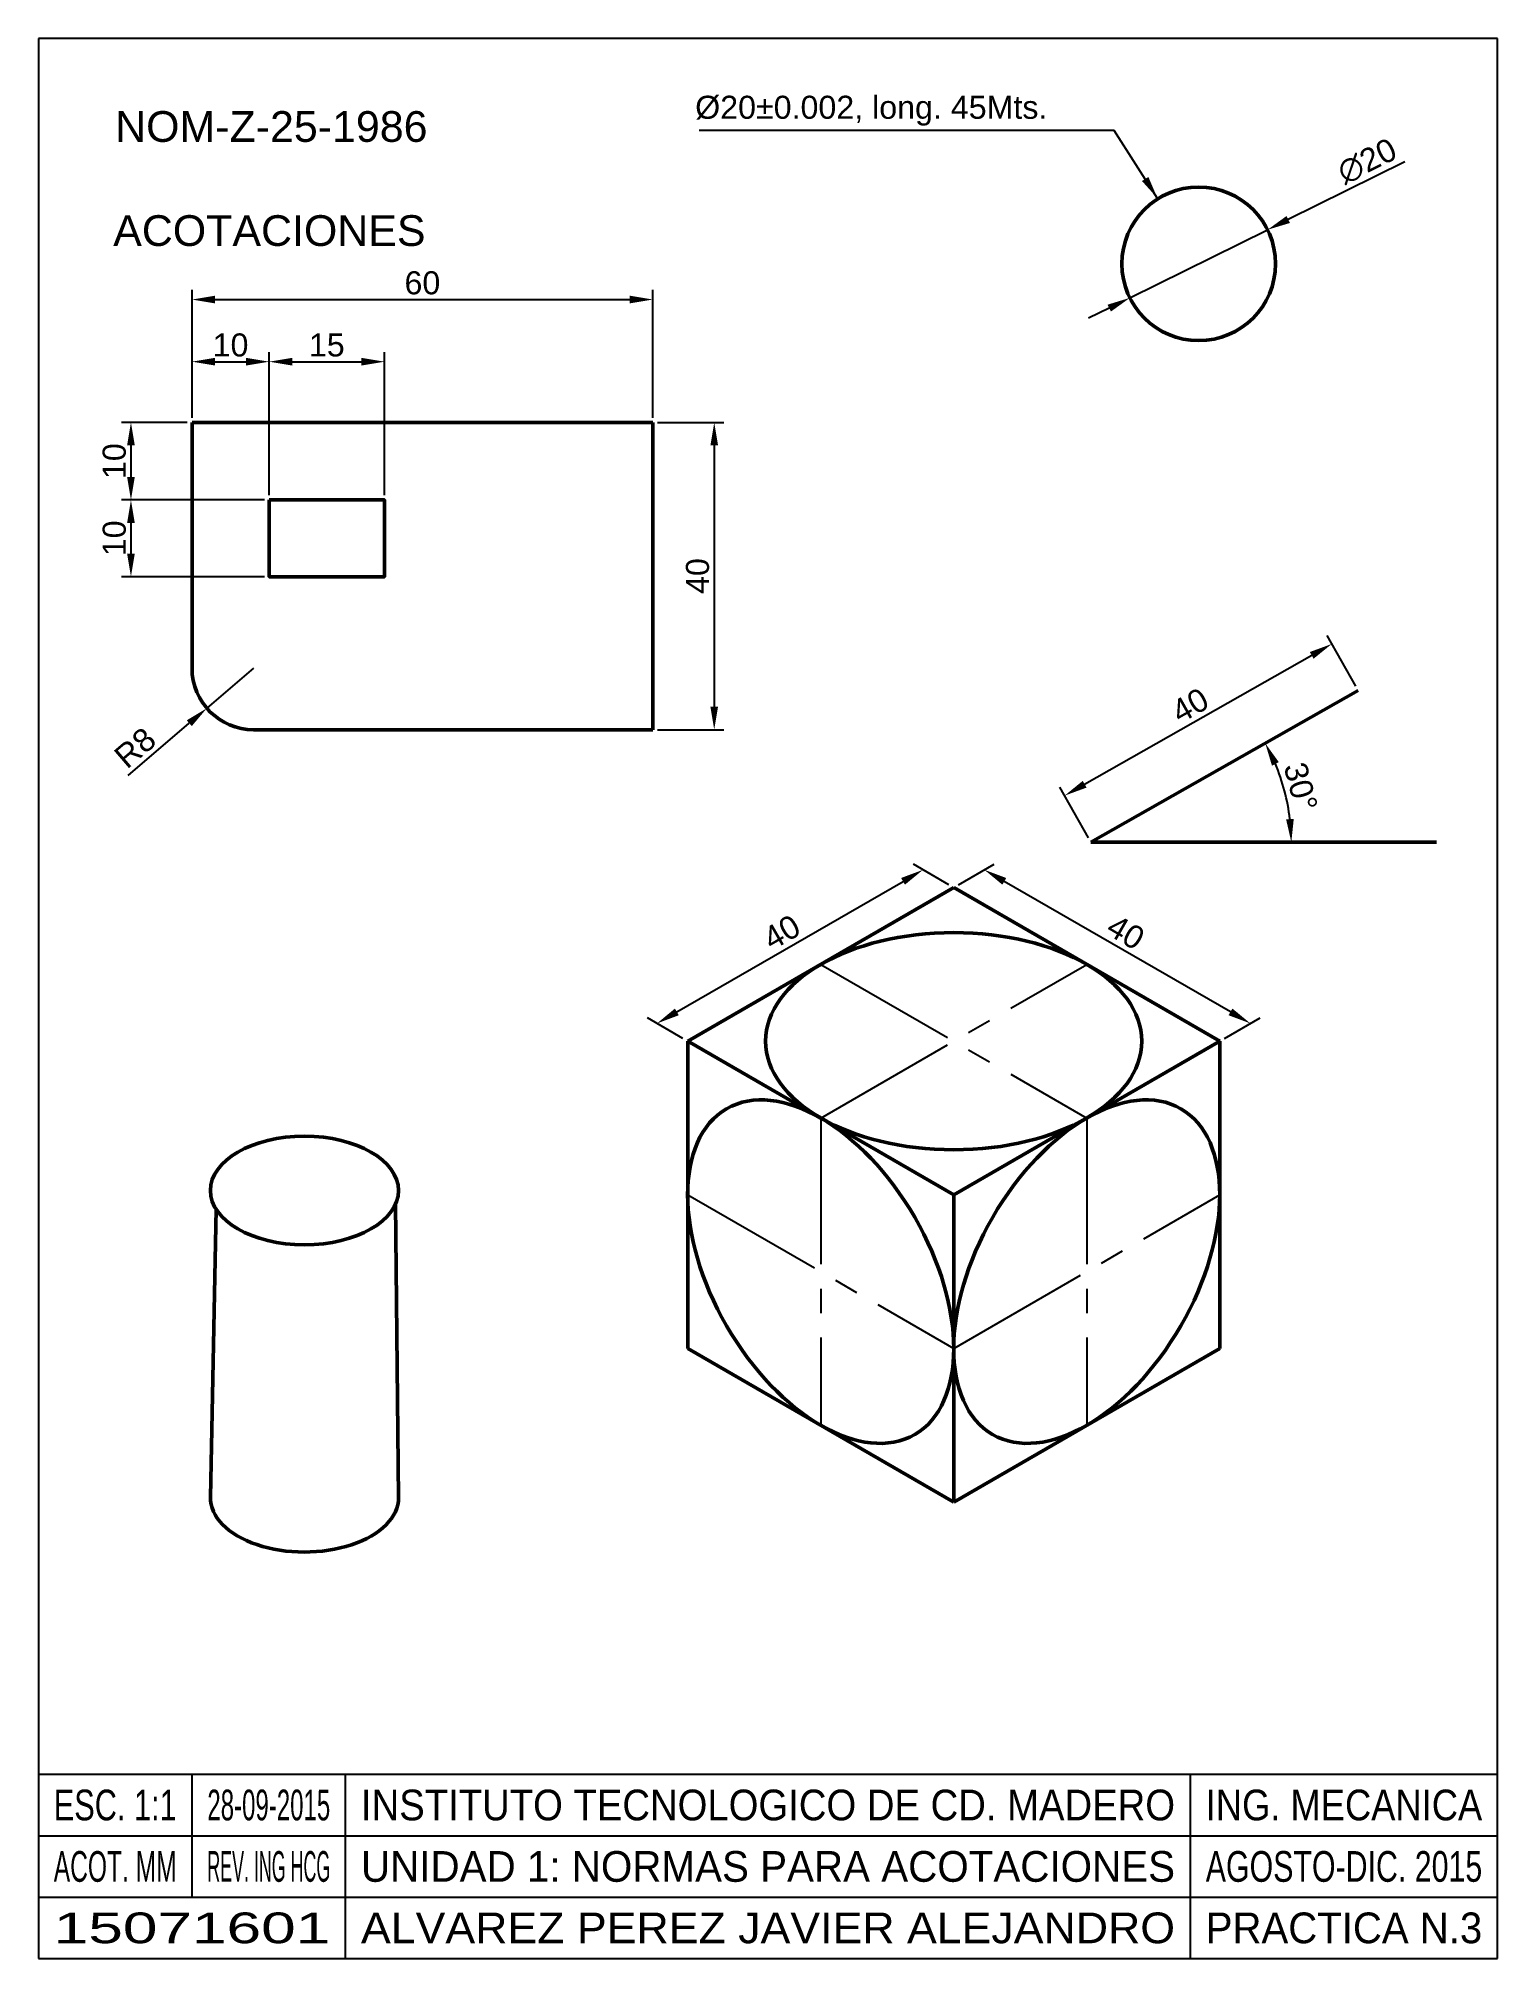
# Model space of a CAD drawing. Header units: millimetres. Extents: x 0 to 190, y 0 to 250.
import ezdxf
from ezdxf.enums import TextEntityAlignment as Align

# ---------------------------------------------------------------- set-up
doc = ezdxf.new("R2010")
doc.units = ezdxf.units.MM
doc.linetypes.add('CENTER2', pattern=[28.575, 19.05, -3.175, 3.175, -3.175])
doc.layers.get('0').update_dxf_attribs({"lineweight": 50})
for name, color, linetype in [('COTAS', 1, 'Continuous'), ('EJES', 4, 'CENTER2'), ('RECUADRO', 5, 'Continuous'), ('TEXTOS', 6, 'Continuous')]:
    doc.layers.add(name, color=color, linetype=linetype)
doc.styles.get("Standard").update_dxf_attribs({"font": 'ARIAL.TTF'})
doc.dimstyles.new('ISO-25', dxfattribs={"dimtxt": 3, "dimasz": 3, "dimexe": 1.25, "dimexo": 0.625, "dimtad": 1, "dimdec": 0, "dimtxsty": 'Standard', "dimcen": 2.5, "dimadec": 0, "dimazin": 0, "dimtfac": 1, "dimtdec": 0, "dimtmove": 0, "dimatfit": 3, "dimfxl": 1, "dimarcsym": 0})

# ---------------------------------------------------------------- blocks, each defined once
blk = doc.blocks.new('*D1')
at = {"layer": 'COTAS', "color": 0, "lineweight": -2, "transparency": 16777216}
for p, q in [((80.62, 200), (89.25, 200)), ((88, 197), (88, 163)), ((80.62, 160), (89.25, 160))]:
    blk.add_line(p, q, dxfattribs=at)
at = {"layer": 'COTAS', "color": 0, "transparency": 16777216}
for points in [[(87.5, 197), (88.5, 197), (88, 200)], [(87.5, 163), (88.5, 163), (88, 160)]]:
    blk.add_solid(points, dxfattribs=at)
at = {"layer": 'Defpoints', "color": 0, "transparency": 16777216}
for p in [(80, 200), (80, 160), (88, 160)]:
    blk.add_point(p, dxfattribs=at)
at = {"layer": 'COTAS', "color": 0, "transparency": 16777216, "insert": (85.84, 180), "char_height": 3, "attachment_point": 5, "rotation": 90}
blk.add_mtext('40', dxfattribs=at)
blk = doc.blocks.new('*D3')
at = {"layer": 'COTAS', "color": 0, "lineweight": -2, "transparency": 16777216}
for p, q in [((20, 200.62), (20, 209.16)), ((23, 207.91), (27.05, 207.91)), ((30.05, 190.54), (30.05, 209.16))]:
    blk.add_line(p, q, dxfattribs=at)
at = {"layer": 'COTAS', "color": 0, "transparency": 16777216}
for points in [[(23, 208.41), (23, 207.41), (20, 207.91)], [(27.05, 208.41), (27.05, 207.41), (30.05, 207.91)]]:
    blk.add_solid(points, dxfattribs=at)
at = {"layer": 'Defpoints', "color": 0, "transparency": 16777216}
for p in [(30.05, 207.91), (20, 200), (30.05, 189.91)]:
    blk.add_point(p, dxfattribs=at)
at = {"layer": 'COTAS', "color": 0, "transparency": 16777216, "insert": (25.02, 210.07), "char_height": 3, "attachment_point": 5}
blk.add_mtext('10', dxfattribs=at)
blk = doc.blocks.new('*D4')
at = {"layer": 'COTAS', "color": 0, "lineweight": -2, "transparency": 16777216}
for p, q in [((30.05, 190.54), (30.05, 209.16)), ((33.05, 207.91), (42.05, 207.91)), ((45.05, 190.54), (45.05, 209.16))]:
    blk.add_line(p, q, dxfattribs=at)
at = {"layer": 'COTAS', "color": 0, "transparency": 16777216}
for points in [[(33.05, 208.41), (33.05, 207.41), (30.05, 207.91)], [(42.05, 208.41), (42.05, 207.41), (45.05, 207.91)]]:
    blk.add_solid(points, dxfattribs=at)
at = {"layer": 'Defpoints', "color": 0, "transparency": 16777216}
for p in [(45.05, 207.91), (30.05, 189.91), (45.05, 189.91)]:
    blk.add_point(p, dxfattribs=at)
at = {"layer": 'COTAS', "color": 0, "transparency": 16777216, "insert": (37.55, 210.07), "char_height": 3, "attachment_point": 5}
blk.add_mtext('15', dxfattribs=at)
blk = doc.blocks.new('*D5')
at = {"layer": 'COTAS', "color": 0, "lineweight": -2, "transparency": 16777216}
for p, q in [((20, 200.62), (20, 217.25)), ((23, 216), (77, 216)), ((80, 200.62), (80, 217.25))]:
    blk.add_line(p, q, dxfattribs=at)
at = {"layer": 'COTAS', "color": 0, "transparency": 16777216}
for points in [[(23, 216.5), (23, 215.5), (20, 216)], [(77, 216.5), (77, 215.5), (80, 216)]]:
    blk.add_solid(points, dxfattribs=at)
at = {"layer": 'Defpoints', "color": 0, "transparency": 16777216}
for p in [(80, 216), (20, 200), (80, 200)]:
    blk.add_point(p, dxfattribs=at)
at = {"layer": 'COTAS', "color": 0, "transparency": 16777216, "insert": (50, 218.16), "char_height": 3, "attachment_point": 5}
blk.add_mtext('60', dxfattribs=at)
blk = doc.blocks.new('*D6')
at = {"layer": 'COTAS', "color": 0, "lineweight": -2, "transparency": 16777216}
for p, q in [((28, 168), (21.93, 162.79)), ((11.69, 154.02), (19.65, 160.84))]:
    blk.add_line(p, q, dxfattribs=at)
at = {"layer": 'COTAS', "color": 0, "transparency": 16777216}
blk.add_solid([(19.32, 161.22), (19.97, 160.46), (21.93, 162.79)], dxfattribs=at)
at = {"layer": 'Defpoints', "color": 0, "transparency": 16777216}
for p in [(28, 168), (21.93, 162.79)]:
    blk.add_point(p, dxfattribs=at)
at = {"layer": 'COTAS', "color": 0, "transparency": 16777216, "insert": (12.6, 157.64), "char_height": 3, "attachment_point": 5, "rotation": 40.6013}
blk.add_mtext('R8', dxfattribs=at)
blk = doc.blocks.new('*D13')
at = {"layer": 'COTAS', "color": 0, "lineweight": -2, "transparency": 16777216}
for p, q in [((19.37, 200), (10.8, 200)), ((12.05, 197), (12.05, 192.91)), ((29.42, 189.91), (10.8, 189.91))]:
    blk.add_line(p, q, dxfattribs=at)
at = {"layer": 'COTAS', "color": 0, "transparency": 16777216}
for points in [[(11.55, 197), (12.55, 197), (12.05, 200)], [(11.55, 192.91), (12.55, 192.91), (12.05, 189.91)]]:
    blk.add_solid(points, dxfattribs=at)
at = {"layer": 'Defpoints', "color": 0, "transparency": 16777216}
for p in [(20, 200), (12.05, 189.91), (30.05, 189.91)]:
    blk.add_point(p, dxfattribs=at)
at = {"layer": 'COTAS', "color": 0, "transparency": 16777216, "insert": (9.89, 194.96), "char_height": 3, "attachment_point": 5, "rotation": 90}
blk.add_mtext('10', dxfattribs=at)
blk = doc.blocks.new('*D14')
at = {"layer": 'COTAS', "color": 0, "lineweight": -2, "transparency": 16777216}
for p, q in [((28.8, 189.91), (10.8, 189.91)), ((12.05, 186.91), (12.05, 182.91)), ((29.42, 179.91), (10.8, 179.91))]:
    blk.add_line(p, q, dxfattribs=at)
at = {"layer": 'COTAS', "color": 0, "transparency": 16777216}
for points in [[(11.55, 186.91), (12.55, 186.91), (12.05, 189.91)], [(11.55, 182.91), (12.55, 182.91), (12.05, 179.91)]]:
    blk.add_solid(points, dxfattribs=at)
at = {"layer": 'Defpoints', "color": 0, "transparency": 16777216}
for p in [(29.42, 189.91), (12.05, 179.91), (30.05, 179.91)]:
    blk.add_point(p, dxfattribs=at)
at = {"layer": 'COTAS', "color": 0, "transparency": 16777216, "insert": (9.89, 184.91), "char_height": 3, "attachment_point": 5, "rotation": 90}
blk.add_mtext('10', dxfattribs=at)
blk = doc.blocks.new('*D15')
at = {"layer": 'COTAS', "color": 0, "lineweight": -2, "transparency": 16777216}
for p, q in [((177.94, 233.95), (162.73, 226.42)), ((142.12, 216.22), (160.05, 225.09)), ((139.43, 214.89), (136.75, 213.56))]:
    blk.add_line(p, q, dxfattribs=at)
at = {"layer": 'COTAS', "color": 0, "transparency": 16777216}
for points in [[(162.51, 226.87), (162.96, 225.97), (160.05, 225.09)], [(139.21, 215.33), (139.66, 214.44), (142.12, 216.22)]]:
    blk.add_solid(points, dxfattribs=at)
at = {"layer": 'Defpoints', "color": 0, "transparency": 16777216}
for p in [(160.05, 225.09), (142.12, 216.22)]:
    blk.add_point(p, dxfattribs=at)
at = {"layer": 'COTAS', "color": 0, "transparency": 16777216, "insert": (173.01, 234.01), "char_height": 3, "attachment_point": 5, "rotation": 26.3406}
blk.add_mtext('∅20', dxfattribs=at)
blk = doc.blocks.new('*D16')
at = {"layer": 'COTAS', "color": 0, "lineweight": -2, "transparency": 16777216}
blk.add_arc((137.05, 145.36), 26.08, 6.594, 22.987, dxfattribs=at)
at = {"layer": 'COTAS', "color": 0, "transparency": 16777216}
for points in [[(160.62, 155.32), (161.51, 155.77), (159.74, 158.24)], [(163.46, 148.38), (162.46, 148.33), (163.14, 145.36)]]:
    blk.add_solid(points, dxfattribs=at)
at = {"layer": 'Defpoints', "color": 0, "transparency": 16777216}
for p in [(171.84, 165.11), (162.75, 149.83), (137.05, 145.36), (137.05, 145.36), (182.05, 145.36)]:
    blk.add_point(p, dxfattribs=at)
at = {"layer": 'COTAS', "color": 0, "transparency": 16777216, "insert": (164.36, 152.57), "char_height": 3, "attachment_point": 5, "rotation": 284.7905}
blk.add_mtext('30°', dxfattribs=at)
blk = doc.blocks.new('*D17')
at = {"layer": 'COTAS', "color": 0, "lineweight": -2, "transparency": 16777216}
for p, q in [((171.53, 165.65), (167.79, 172.24)), ((136.23, 152.89), (165.8, 169.68)), ((136.75, 145.9), (133, 152.5))]:
    blk.add_line(p, q, dxfattribs=at)
at = {"layer": 'COTAS', "color": 0, "transparency": 16777216}
for points in [[(165.55, 170.11), (166.04, 169.24), (168.41, 171.16)], [(135.98, 153.33), (136.48, 152.46), (133.62, 151.41)]]:
    blk.add_solid(points, dxfattribs=at)
at = {"layer": 'Defpoints', "color": 0, "transparency": 16777216}
for p in [(168.41, 171.16), (171.84, 165.11), (137.05, 145.36)]:
    blk.add_point(p, dxfattribs=at)
at = {"layer": 'COTAS', "color": 0, "transparency": 16777216, "insert": (149.95, 163.16), "char_height": 3, "attachment_point": 5, "rotation": 29.581}
blk.add_mtext('40', dxfattribs=at)
blk = doc.blocks.new('*D19')
at = {"layer": 'COTAS', "color": 0, "lineweight": -2, "transparency": 16777216}
for p, q in [((119.8, 139.8), (124.43, 142.48)), ((155.22, 123.25), (125.77, 140.25)), ((154.44, 119.8), (159.07, 122.48))]:
    blk.add_line(p, q, dxfattribs=at)
at = {"layer": 'COTAS', "color": 0, "transparency": 16777216}
for points in [[(126.02, 140.69), (125.52, 139.82), (123.18, 141.75)], [(155.47, 123.69), (154.97, 122.82), (157.82, 121.75)]]:
    blk.add_solid(points, dxfattribs=at)
at = {"layer": 'Defpoints', "color": 0, "transparency": 16777216}
for p in [(123.18, 141.75), (119.18, 139.44), (153.82, 119.44)]:
    blk.add_point(p, dxfattribs=at)
at = {"layer": 'COTAS', "color": 0, "transparency": 16777216, "insert": (141.58, 133.62), "char_height": 3, "attachment_point": 5, "rotation": 330}
blk.add_mtext('40', dxfattribs=at)
blk = doc.blocks.new('*D21')
at = {"layer": 'COTAS', "color": 0, "lineweight": -2, "transparency": 16777216}
for p, q in [((83.13, 123.25), (112.58, 140.25)), ((118.55, 139.8), (113.93, 142.48)), ((83.91, 119.8), (79.29, 122.48))]:
    blk.add_line(p, q, dxfattribs=at)
at = {"layer": 'COTAS', "color": 0, "transparency": 16777216}
for points in [[(112.33, 140.69), (112.83, 139.82), (115.18, 141.75)], [(82.88, 123.69), (83.38, 122.82), (80.54, 121.75)]]:
    blk.add_solid(points, dxfattribs=at)
at = {"layer": 'Defpoints', "color": 0, "transparency": 16777216}
for p in [(115.18, 141.75), (119.18, 139.44), (84.54, 119.44)]:
    blk.add_point(p, dxfattribs=at)
at = {"layer": 'COTAS', "color": 0, "transparency": 16777216, "insert": (96.78, 133.62), "char_height": 3, "attachment_point": 5, "rotation": 30}
blk.add_mtext('40', dxfattribs=at)

msp = doc.modelspace()

# ---------------------------------------------------------------- linework, layer by layer
for p, q in [((20, 200), (80, 200)), ((20, 168), (20, 200)), ((80, 200), (80, 160)), ((137.05, 145.36), (171.84, 165.11)), ((80, 160), (28, 160)), ((182.05, 145.36), (137.05, 145.36)), ((119.18, 139.44), (84.54, 119.44)), ((153.82, 119.44), (119.18, 139.44)), ((84.54, 119.44), (84.54, 79.44)), ((119.18, 99.44), (84.54, 119.44)), ((119.18, 99.44), (153.82, 119.44)), ((153.82, 119.44), (119.18, 99.44)), ((153.82, 79.44), (153.82, 119.44)), ((23.14, 97.57), (22.39, 60.08)), ((46.51, 98.26), (46.89, 60.04)), ((119.18, 59.44), (119.18, 99.44)), ((84.54, 79.44), (119.18, 59.44)), ((119.18, 59.44), (153.82, 79.44))]:
    msp.add_line(p, q)
msp.add_lwpolyline([(30.05, 189.91), (45.05, 189.91), (45.05, 179.91), (30.05, 179.91)], close=True)
msp.add_circle((151.08, 220.65), 10)
msp.add_arc((28, 168), 8, 180, 270)
for centre, major_axis in [((119.18, 119.44), (-24.49, 0)), ((101.86, 89.44), (12.25, -21.21)), ((136.5, 89.44), (-12.25, -21.21)), ((34.64, 100), (-12.25, 0))]:
    msp.add_ellipse(centre, major_axis=major_axis, ratio=0.57735)
msp.add_ellipse((34.64, 60), major_axis=(-12.25, 0), ratio=0.57735, start_param=6.271746, end_param=9.430462)
at = {"layer": 'EJES'}
for p, q in [((101.86, 109.44), (136.5, 129.44)), ((101.86, 129.44), (136.5, 109.44)), ((101.86, 109.44), (101.86, 69.44)), ((136.5, 109.44), (136.5, 69.44)), ((84.54, 99.44), (119.18, 79.44)), ((119.18, 79.44), (153.82, 99.44))]:
    msp.add_line(p, q, dxfattribs=at)
at = {"layer": 'RECUADRO'}
for p, q in [((190, 250), (0, 250)), ((0, 250), (0, 0)), ((190, 0), (190, 250)), ((0, 24), (190, 24)), ((20, 8), (20, 24)), ((40, 0), (40, 24)), ((150, 0), (150, 24)), ((0, 16), (190, 16)), ((0, 8), (190, 8)), ((0, 0), (190, 0)), ((140, 0), (164, 0))]:
    msp.add_line(p, q, dxfattribs=at)

# ---------------------------------------------------------------- texts
at = {"layer": 'COTAS', "insert": (131.38, 238.63), "char_height": 3, "attachment_point": 9}
msp.add_mtext('%%C20%%P0.002, long. 45Mts.', dxfattribs=at)
at = {"layer": 'TEXTOS'}
for s, width, p, p2 in [('ESC. 1:1', 0.715471, (2, 18), (18, 18)), ('28-09-2015', 0.559756, (22, 18), (38, 18)), ('INSTITUTO TECNOLOGICO DE CD. MADERO', 0.891461, (42, 18), (148, 18)), ('ING. MECANICA', 0.846203, (152, 18), (188, 18)), ('ACOT. MM', 0.572712, (2, 10), (18, 10)), ('REV. ING HCG', 0.415592, (22, 10), (38, 10)), ('UNIDAD 1: NORMAS PARA ACOTACIONES', 0.940472, (42, 10), (148, 10)), ('AGOSTO-DIC. 2015', 0.706885, (152, 10), (188, 10)), ('15071601', 1.447981, (2, 2), (38, 2)), ('ALVAREZ PEREZ JAVIER ALEJANDRO', 1.040719, (42, 2), (148, 2)), ('PRACTICA N.3', 0.935015, (152, 2), (188, 2))]:
    msp.add_text(s, height=4, dxfattribs=dict(at, width=width)).set_placement(p, p2, align=Align.FIT)
at = {"layer": 'TEXTOS', "char_height": 4, "attachment_point": 1}
for s, width, insert in [('NOM-Z-25-1986', 2.7624, (9.99, 240.53)), ('ACOTACIONES', 2.9428, (9.74, 226.98))]:
    msp.add_mtext_dynamic_manual_height_columns(s, width=width, gutter_width=20, heights=[0], dxfattribs=dict(at, insert=insert))

# ---------------------------------------------------------------- dimensions: what is measured, and where the dimension line sits
at = {"layer": 'COTAS'}
dim = msp.add_diameter_dim_2p(p1=(142.12, 216.22), p2=(160.05, 225.09), dimstyle='ISO-25', dxfattribs=at)
dim.commit()
dim.dimension.update_dxf_attribs({"geometry": '*D15', "text_midpoint": (174, 232), "dimtype": 163})
for base, p1, p2, picture, middle in [((80, 216), (20, 200), (80, 200), '*D5', (50, 218.16)), ((30.05, 207.91), (20, 200), (30.05, 189.91), '*D3', (25.02, 210.07)), ((45.05, 207.91), (30.05, 189.91), (45.05, 189.91), '*D4', (37.55, 210.07))]:
    dim = msp.add_linear_dim(base=base, p1=p1, p2=p2, dimstyle='ISO-25', dxfattribs=at)
    dim.commit()
    dim.dimension.update_dxf_attribs({"geometry": picture, "text_midpoint": middle})
for base, p1, p2, picture, middle in [((12.05, 189.91), (20, 200), (30.05, 189.91), '*D13', (9.89, 194.96)), ((88, 160), (80, 200), (80, 160), '*D1', (85.84, 180)), ((12.05, 179.91), (29.42, 189.91), (30.05, 179.91), '*D14', (9.89, 184.91))]:
    dim = msp.add_linear_dim(base=base, p1=p1, p2=p2, angle=90, dimstyle='ISO-25', dxfattribs=at)
    dim.commit()
    dim.dimension.update_dxf_attribs({"geometry": picture, "text_midpoint": middle})
for p1, p2, distance, picture, middle in [((137.05, 145.36), (171.84, 165.11), 6.96, '*D17', (149.95, 163.16)), ((84.54, 119.44), (119.18, 139.44), 4, '*D21', (96.78, 133.62)), ((153.82, 119.44), (119.18, 139.44), -4, '*D19', (141.58, 133.62))]:
    dim = msp.add_aligned_dim(p1=p1, p2=p2, distance=distance, dimstyle='ISO-25', dxfattribs=at)
    dim.commit()
    dim.dimension.update_dxf_attribs({"geometry": picture, "text_midpoint": middle})
dim = msp.add_radius_dim(center=(28, 168), mpoint=(21.93, 162.79), dimstyle='ISO-25', dxfattribs=at)
dim.commit()
dim.dimension.update_dxf_attribs({"geometry": '*D6', "text_midpoint": (14, 156), "dimtype": 164})
dim = msp.add_angular_dim_2l(base=(162.75, 149.83), line1=((137.05, 145.36), (171.84, 165.11)), line2=((182.05, 145.36), (137.05, 145.36)), dimstyle='ISO-25', dxfattribs=at)
dim.commit()
dim.dimension.update_dxf_attribs({"geometry": '*D16', "text_midpoint": (164.36, 152.57)})

# ---------------------------------------------------------------- leaders
at = {"layer": 'COTAS', "annotation_type": 0, "has_hookline": 1, "hookline_direction": 1, "text_width": 45.33}
msp.add_leader([(145.73, 229.17), (140.07, 238.01), (132.01, 238.01)], dimstyle='ISO-25', dxfattribs=at)

doc.saveas('drawing.dxf')
